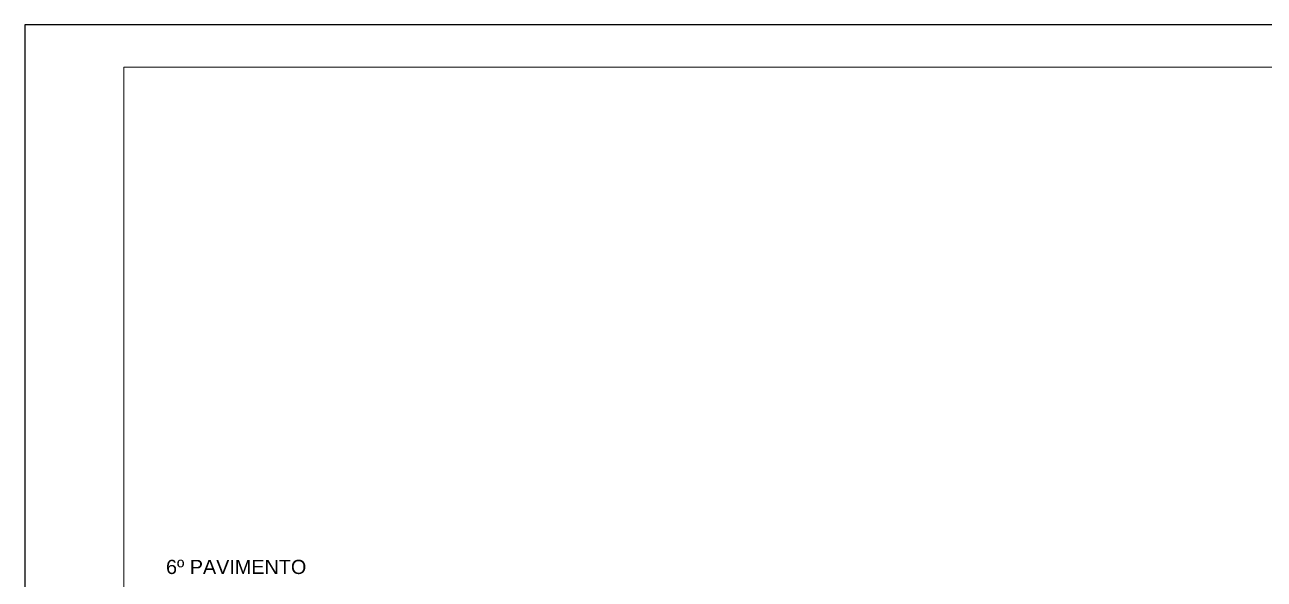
# Model space of a CAD drawing. Extents: x -23436 to 4767, y -3862 to 10024.
# Drawn here: x -19091 to -18217, y 1291 to 1682 of the extents above; entities that cross this region are included whole.
import ezdxf
from ezdxf.enums import TextEntityAlignment as Align

# ---------------------------------------------------------------- set-up
doc = ezdxf.new("R2010")
doc.units = 0
doc.layers.add('FOLHA MB', color=7, linetype='Continuous', lineweight=13)
doc.layers.add('Laje_Perimetro', color=7, linetype='Continuous', plot=False)
doc.layers.add('MB Logo', color=254, linetype='Continuous')
doc.layers.add('Texto Nível', color=251, linetype='Continuous')
doc.styles.add('ARIAL', font='arial.ttf', dxfattribs={"oblique": 15, "height": 25})

# ---------------------------------------------------------------- blocks, each defined once
blk = doc.blocks.new('A$C169d8357')
at = {"layer": 'FOLHA MB', "color": 1}
for points in [[(0, 1199.94), (0, 149.94), (1485.02, 149.94), (1485.02, 1199.94)], [(70, 1169.94), (70, 179.94), (1455.02, 179.94), (1455.02, 1169.94)]]:
    blk.add_lwpolyline(points, close=True, dxfattribs=at)

msp = doc.modelspace()

# ---------------------------------------------------------------- linework, layer by layer
at = {"layer": 'Laje_Perimetro'}
msp.add_lwpolyline([(-17606.377, 1682.259), (-19091.397, 1682.259), (-19091.397, 632.259), (-17606.377, 632.259)], close=True, dxfattribs=at)

# ---------------------------------------------------------------- block references
at = {"layer": 'MB Logo'}
msp.add_blockref('A$C169d8357', (-19091.397, 482.321), dxfattribs=at)

# ---------------------------------------------------------------- texts
at = {"layer": 'Texto Nível', "style": 'ARIAL'}
msp.add_text('6º PAVIMENTO', height=10, dxfattribs=at).set_placement((-18892.701, 1294.453), align=Align.RIGHT)

doc.saveas('drawing.dxf')
